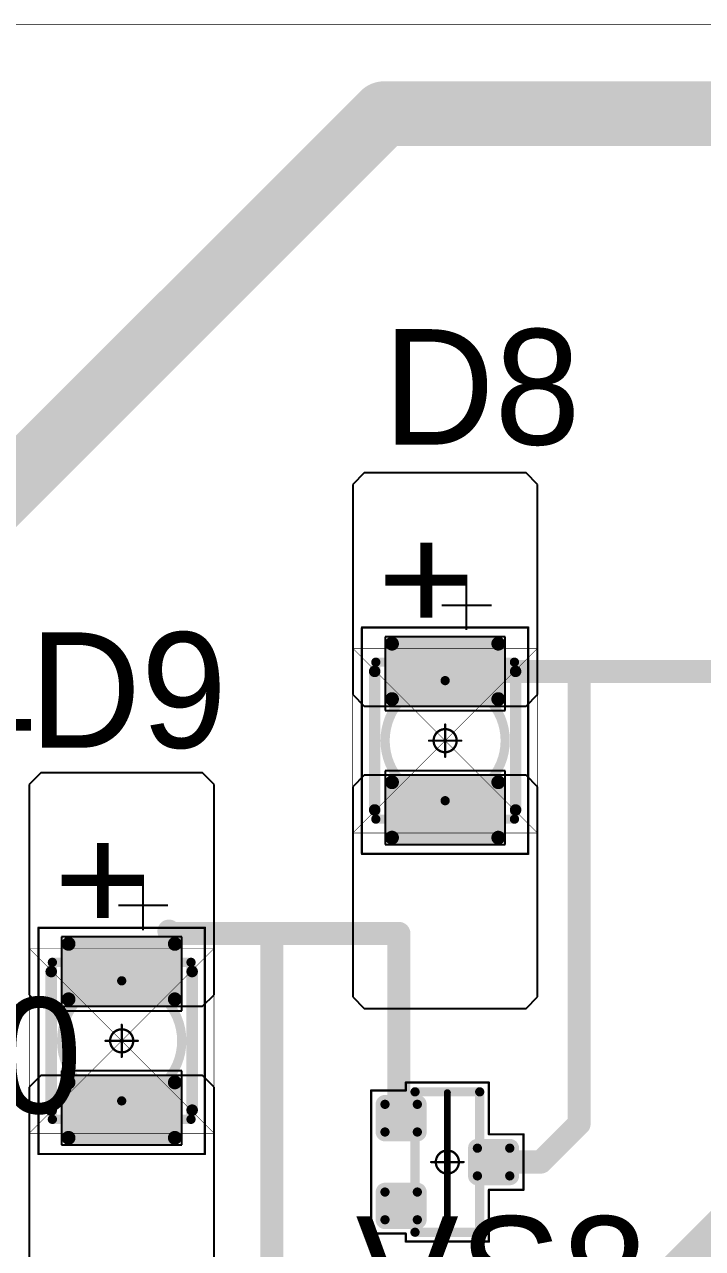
# Model space of a CAD drawing. Header units: millimetres. Extents: x 0 to 273, y 0 to 149.
# Drawn here: x 25.9 to 40.57, y 112 to 138.51 of the extents above; entities that cross this region are included whole.
import ezdxf

# ---------------------------------------------------------------- set-up
doc = ezdxf.new("R2010")
doc.units = ezdxf.units.MM
for name, color, linetype in [('Mechanical13', 56, 'Continuous'), ('Mechanical15', 56, 'Continuous'), ('Mechanical2', 216, 'Continuous'), ('Mechanical3', 76, 'Continuous'), ('TopLayer', 1, 'Continuous'), ('TopOverlay', 2, 'Continuous'), ('TopPaste', 8, 'Continuous'), ('TopSolder', 216, 'Continuous')]:
    doc.layers.add(name, color=color, linetype=linetype)

# ---------------------------------------------------------------- blocks, each defined once
blk = doc.blocks.new('SOT23_62')
at = {"layer": 'Mechanical13', "const_width": 0.2}
for points in [[(-0.7, -1.52), (-0.7, 1.52)], [(-0.7, 1.52), (0.7, 1.52)], [(0.7, -1.52), (0.7, 1.52)], [(-0.7, -1.52), (0.7, -1.52)]]:
    blk.add_lwpolyline(points, dxfattribs=at)
at = {"layer": 'Mechanical13', "const_width": 0.1}
for points in [[(-0.75, 1.52, 1), (-0.65, 1.52, 1)], [(-0.75, 1.52, 1), (-0.65, 1.52, 1)], [(0.65, 1.52, 1), (0.75, 1.52, 1)], [(0.65, 1.52, 1), (0.75, 1.52, 1)], [(-0.75, -1.52, 1), (-0.65, -1.52, 1)], [(-0.75, -1.52, 1), (-0.65, -1.52, 1)], [(0.65, -1.52, 1), (0.75, -1.52, 1)], [(0.65, -1.52, 1), (0.75, -1.52, 1)]]:
    blk.add_lwpolyline(points, format="xyb", close=True, dxfattribs=at)
at = {"layer": 'Mechanical15', "const_width": 0.05}
for points in [[(-0.9, 1.72), (0.9, 1.72)], [(-0.9, 1.55), (-0.9, 1.72)], [(0.9, 0.6), (0.9, 1.72)], [(-1.65, 1.55), (-0.9, 1.55)], [(-1.65, -1.55), (-1.65, 1.55)], [(0.9, 0.6), (1.65, 0.6)], [(1.65, -0.6), (1.65, 0.6)], [(0, -0.35), (0, 0.35)], [(-0.35, 0), (0.35, 0)], [(0.9, -1.72), (0.9, -0.6)], [(0.9, -0.6), (1.65, -0.6)], [(-1.65, -1.55), (-0.9, -1.55)], [(-0.9, -1.72), (-0.9, -1.55)], [(-0.9, -1.72), (0.9, -1.72)]]:
    blk.add_lwpolyline(points, dxfattribs=at)
at = {"layer": 'Mechanical15'}
for points, const_width in [([(-0.913, 1.72, 1), (-0.888, 1.72, 1)], 0.025), ([(-0.913, 1.72, 1), (-0.888, 1.72, 1)], 0.025), ([(0.888, 1.72, 1), (0.913, 1.72, 1)], 0.025), ([(0.888, 1.72, 1), (0.913, 1.72, 1)], 0.025), ([(-1.662, 1.55, 1), (-1.637, 1.55, 1)], 0.025), ([(-1.662, 1.55, 1), (-1.637, 1.55, 1)], 0.025), ([(-0.913, 1.55, 1), (-0.888, 1.55, 1)], 0.025), ([(-0.913, 1.55, 1), (-0.888, 1.55, 1)], 0.025), ([(0.888, 0.6, 1), (0.913, 0.6, 1)], 0.025), ([(0.888, 0.6, 1), (0.913, 0.6, 1)], 0.025), ([(1.637, 0.6, 1), (1.662, 0.6, 1)], 0.025), ([(1.637, 0.6, 1), (1.662, 0.6, 1)], 0.025), ([(0.25, 0, 1), (-0.25, 0, 1)], 0.05), ([(-0.012, 0.35, 1), (0.012, 0.35, 1)], 0.025), ([(-0.362, 0, 1), (-0.337, 0, 1)], 0.025), ([(-0.262, 0, 1), (-0.238, 0, 1)], 0.025), ([(0.238, 0, 1), (0.262, 0, 1)], 0.025), ([(0.337, 0, 1), (0.362, 0, 1)], 0.025), ([(-0.012, -0.35, 1), (0.012, -0.35, 1)], 0.025), ([(0.888, -0.6, 1), (0.913, -0.6, 1)], 0.025), ([(0.888, -0.6, 1), (0.913, -0.6, 1)], 0.025), ([(1.637, -0.6, 1), (1.662, -0.6, 1)], 0.025), ([(1.637, -0.6, 1), (1.662, -0.6, 1)], 0.025), ([(-1.662, -1.55, 1), (-1.637, -1.55, 1)], 0.025), ([(-1.662, -1.55, 1), (-1.637, -1.55, 1)], 0.025), ([(-0.913, -1.55, 1), (-0.888, -1.55, 1)], 0.025), ([(-0.913, -1.55, 1), (-0.888, -1.55, 1)], 0.025), ([(-0.913, -1.72, 1), (-0.888, -1.72, 1)], 0.025), ([(-0.913, -1.72, 1), (-0.888, -1.72, 1)], 0.025), ([(0.888, -1.72, 1), (0.913, -1.72, 1)], 0.025), ([(0.888, -1.72, 1), (0.913, -1.72, 1)], 0.025)]:
    blk.add_lwpolyline(points, format="xyb", close=True, dxfattribs=dict(at, const_width=const_width))
at = {"layer": 'TopLayer', "const_width": 0.1}
for points in [[(-1.4, 1.25, 1), (-1.3, 1.25, 1)], [(-0.7, 1.25, 1), (-0.6, 1.25, 1)], [(-1.4, 0.65, 1), (-1.3, 0.65, 1)], [(-0.7, 0.65, 1), (-0.6, 0.65, 1)], [(0.6, 0.3, 1), (0.7, 0.3, 1)], [(1.3, 0.3, 1), (1.4, 0.3, 1)], [(0.6, -0.3, 1), (0.7, -0.3, 1)], [(1.3, -0.3, 1), (1.4, -0.3, 1)], [(-1.4, -0.65, 1), (-1.3, -0.65, 1)], [(-0.7, -0.65, 1), (-0.6, -0.65, 1)], [(-1.4, -1.25, 1), (-1.3, -1.25, 1)], [(-0.7, -1.25, 1), (-0.6, -1.25, 1)]]:
    blk.add_lwpolyline(points, format="xyb", close=True, dxfattribs=at)
at = {"layer": 'TopLayer'}
for points in [[(-1.35, 1.35), (-1.35, 0.55), (-0.65, 1.35), (-0.65, 0.55)], [(-1.45, 1.25), (-1.45, 0.65), (-0.55, 1.25), (-0.55, 0.65)], [(0.55, 0.3), (0.55, -0.3), (1.45, 0.3), (1.45, -0.3)], [(0.65, 0.4), (0.65, -0.4), (1.35, 0.4), (1.35, -0.4)], [(-1.45, -0.65), (-1.45, -1.25), (-0.55, -0.65), (-0.55, -1.25)], [(-1.35, -0.55), (-1.35, -1.35), (-0.65, -0.55), (-0.65, -1.35)]]:
    blk.add_solid(points, dxfattribs=at)
at = {"layer": 'TopOverlay', "const_width": 0.15}
blk.add_lwpolyline([(0, -1.5), (0, 1.5)], dxfattribs=at)
at = {"layer": 'TopOverlay', "const_width": 0.075}
for points in [[(-0.038, 1.5, 1), (0.038, 1.5, 1)], [(-0.038, -1.5, 1), (0.038, -1.5, 1)]]:
    blk.add_lwpolyline(points, format="xyb", close=True, dxfattribs=at)
at = {"layer": 'TopPaste', "const_width": 0.075}
for points in [[(-1.387, 1.25, 1), (-1.313, 1.25, 1)], [(-0.687, 1.25, 1), (-0.613, 1.25, 1)], [(-1.387, 0.65, 1), (-1.313, 0.65, 1)], [(-0.687, 0.65, 1), (-0.613, 0.65, 1)], [(0.613, 0.3, 1), (0.687, 0.3, 1)], [(1.313, 0.3, 1), (1.387, 0.3, 1)], [(0.613, -0.3, 1), (0.687, -0.3, 1)], [(1.313, -0.3, 1), (1.387, -0.3, 1)], [(-1.387, -0.65, 1), (-1.313, -0.65, 1)], [(-0.687, -0.65, 1), (-0.613, -0.65, 1)], [(-1.387, -1.25, 1), (-1.313, -1.25, 1)], [(-0.687, -1.25, 1), (-0.613, -1.25, 1)]]:
    blk.add_lwpolyline(points, format="xyb", close=True, dxfattribs=at)
at = {"layer": 'TopPaste'}
for points in [[(-1.425, 1.25), (-1.425, 0.65), (-0.575, 1.25), (-0.575, 0.65)], [(-1.35, 1.325), (-1.35, 0.575), (-0.65, 1.325), (-0.65, 0.575)], [(0.575, 0.3), (0.575, -0.3), (1.425, 0.3), (1.425, -0.3)], [(0.65, 0.375), (0.65, -0.375), (1.35, 0.375), (1.35, -0.375)], [(-1.425, -0.65), (-1.425, -1.25), (-0.575, -0.65), (-0.575, -1.25)], [(-1.35, -0.575), (-1.35, -1.325), (-0.65, -0.575), (-0.65, -1.325)]]:
    blk.add_solid(points, dxfattribs=at)
at = {"layer": 'TopSolder', "const_width": 0.202}
for points in [[(-1.451, 1.25, 1), (-1.249, 1.25, 1)], [(-0.751, 1.25, 1), (-0.549, 1.25, 1)], [(-1.451, 0.65, 1), (-1.249, 0.65, 1)], [(-0.751, 0.65, 1), (-0.549, 0.65, 1)], [(0.549, 0.3, 1), (0.751, 0.3, 1)], [(1.249, 0.3, 1), (1.451, 0.3, 1)], [(0.549, -0.3, 1), (0.751, -0.3, 1)], [(1.249, -0.3, 1), (1.451, -0.3, 1)], [(-1.451, -0.65, 1), (-1.249, -0.65, 1)], [(-0.751, -0.65, 1), (-0.549, -0.65, 1)], [(-1.451, -1.25, 1), (-1.249, -1.25, 1)], [(-0.751, -1.25, 1), (-0.549, -1.25, 1)]]:
    blk.add_lwpolyline(points, format="xyb", close=True, dxfattribs=at)
at = {"layer": 'TopSolder'}
for points in [[(-1.35, 1.452), (-1.35, 0.448), (-0.65, 1.452), (-0.65, 0.448)], [(-1.552, 1.25), (-1.552, 0.65), (-0.448, 1.25), (-0.448, 0.65)], [(0.448, 0.3), (0.448, -0.3), (1.552, 0.3), (1.552, -0.3)], [(0.65, 0.502), (0.65, -0.502), (1.35, 0.502), (1.35, -0.502)], [(-1.35, -0.448), (-1.35, -1.452), (-0.65, -0.448), (-0.65, -1.452)], [(-1.552, -0.65), (-1.552, -1.25), (-0.448, -0.65), (-0.448, -1.25)]]:
    blk.add_solid(points, dxfattribs=at)
blk = doc.blocks.new('T66G_146')
at = {"layer": 'Mechanical13'}
for p, q in [((2.936, 0.071), (2.936, -1)), ((2.4, -0.464), (3.471, -0.464))]:
    blk.add_line(p, q, dxfattribs=at)
at = {"layer": 'Mechanical13', "const_width": 0.2}
for points in [[(-1.7, 1.5), (1.7, 1.5)], [(-1.7, 1.5), (-1.7, -1.5)], [(1.7, 1.5), (1.7, -1.5)], [(-1.7, -1.5), (1.7, -1.5)]]:
    blk.add_lwpolyline(points, dxfattribs=at)
at = {"layer": 'Mechanical13'}
for points, const_width in [([(-1.75, 1.5, 1), (-1.65, 1.5, 1)], 0.1), ([(-1.75, 1.5, 1), (-1.65, 1.5, 1)], 0.1), ([(1.65, 1.5, 1), (1.75, 1.5, 1)], 0.1), ([(1.65, 1.5, 1), (1.75, 1.5, 1)], 0.1), ([(1.3, 0, 1), (-1.3, 0, 1)], 0.2), ([(-1.35, 0, 1), (-1.25, 0, 1)], 0.1), ([(1.25, 0, 1), (1.35, 0, 1)], 0.1), ([(-1.75, -1.5, 1), (-1.65, -1.5, 1)], 0.1), ([(-1.75, -1.5, 1), (-1.65, -1.5, 1)], 0.1), ([(1.65, -1.5, 1), (1.75, -1.5, 1)], 0.1), ([(1.65, -1.5, 1), (1.75, -1.5, 1)], 0.1)]:
    blk.add_lwpolyline(points, format="xyb", close=True, dxfattribs=dict(at, const_width=const_width))
at = {"layer": 'Mechanical15', "const_width": 0.05}
for points in [[(-2.45, 1.8), (-2.45, -1.8)], [(-2.45, 1.8), (2.45, 1.8)], [(2.45, 1.8), (2.45, -1.8)], [(0, 0.35), (0, -0.35)], [(-0.35, 0), (0.35, 0)], [(-2.45, -1.8), (2.45, -1.8)]]:
    blk.add_lwpolyline(points, dxfattribs=at)
at = {"layer": 'Mechanical15'}
for points, const_width in [([(-2.462, 1.8, 1), (-2.438, 1.8, 1)], 0.025), ([(-2.462, 1.8, 1), (-2.438, 1.8, 1)], 0.025), ([(2.438, 1.8, 1), (2.462, 1.8, 1)], 0.025), ([(2.438, 1.8, 1), (2.462, 1.8, 1)], 0.025), ([(0.25, 0, 1), (-0.25, 0, 1)], 0.05), ([(-0.012, 0.35, 1), (0.012, 0.35, 1)], 0.025), ([(-0.362, 0, 1), (-0.337, 0, 1)], 0.025), ([(-0.262, 0, 1), (-0.238, 0, 1)], 0.025), ([(0.238, 0, 1), (0.262, 0, 1)], 0.025), ([(0.337, 0, 1), (0.362, 0, 1)], 0.025), ([(-0.012, -0.35, 1), (0.012, -0.35, 1)], 0.025), ([(-2.462, -1.8, 1), (-2.438, -1.8, 1)], 0.025), ([(-2.462, -1.8, 1), (-2.438, -1.8, 1)], 0.025), ([(2.438, -1.8, 1), (2.462, -1.8, 1)], 0.025), ([(2.438, -1.8, 1), (2.462, -1.8, 1)], 0.025)]:
    blk.add_lwpolyline(points, format="xyb", close=True, dxfattribs=dict(at, const_width=const_width))
at = {"layer": 'TopLayer'}
for p, q in [((-5.55, 2), (-5.8, 1.75)), ((-1, 2), (-5.55, 2)), ((-0.75, 1.75), (-1, 2)), ((1, 2), (0.75, 1.75)), ((5.55, 2), (1, 2)), ((5.8, 1.75), (5.55, 2)), ((-5.8, 1.75), (-5.8, -1.75)), ((-0.75, -1.75), (-0.75, 1.75)), ((0.75, 1.75), (0.75, -1.75)), ((5.8, -1.75), (5.8, 1.75)), ((-5.8, -1.75), (-5.55, -2)), ((-1, -2), (-0.75, -1.75)), ((0.75, -1.75), (1, -2)), ((5.55, -2), (5.8, -1.75)), ((-5.55, -2), (-1, -2)), ((1, -2), (5.55, -2))]:
    blk.add_line(p, q, dxfattribs=at)
at = {"layer": 'TopLayer', "const_width": 0.15}
for points in [[(-2.175, 1.15, 1), (-2.025, 1.15, 1)], [(-0.975, 1.15, 1), (-0.825, 1.15, 1)], [(0.825, 1.15, 1), (0.975, 1.15, 1)], [(2.025, 1.15, 1), (2.175, 1.15, 1)], [(-2.175, -1.15, 1), (-2.025, -1.15, 1)], [(-0.975, -1.15, 1), (-0.825, -1.15, 1)], [(0.825, -1.15, 1), (0.975, -1.15, 1)], [(2.025, -1.15, 1), (2.175, -1.15, 1)]]:
    blk.add_lwpolyline(points, format="xyb", close=True, dxfattribs=at)
at = {"layer": 'TopLayer'}
for points in [[(-0.75, 1.15), (-2.25, 1.15), (-0.75, -1.15), (-2.25, -1.15)], [(-0.9, 1.3), (-2.1, 1.3), (-0.9, -1.3), (-2.1, -1.3)], [(2.25, 1.15), (0.75, 1.15), (2.25, -1.15), (0.75, -1.15)], [(2.1, 1.3), (0.9, 1.3), (2.1, -1.3), (0.9, -1.3)]]:
    blk.add_solid(points, dxfattribs=at)
at = {"layer": 'TopOverlay', "const_width": 0.25}
for points in [[(-1.5, 1.525), (1.5, 1.525)], [(-1.5, -1.525), (1.5, -1.525)]]:
    blk.add_lwpolyline(points, dxfattribs=at)
at = {"layer": 'TopOverlay', "const_width": 0.125}
for points in [[(-1.562, 1.525, 1), (-1.438, 1.525, 1)], [(1.438, 1.525, 1), (1.562, 1.525, 1)], [(-1.562, -1.525, 1), (-1.438, -1.525, 1)], [(1.438, -1.525, 1), (1.562, -1.525, 1)]]:
    blk.add_lwpolyline(points, format="xyb", close=True, dxfattribs=at)
at = {"layer": 'TopPaste', "const_width": 0.125}
for points in [[(-2.162, 1.15, 1), (-2.037, 1.15, 1)], [(-0.962, 1.15, 1), (-0.838, 1.15, 1)], [(0.838, 1.15, 1), (0.962, 1.15, 1)], [(2.037, 1.15, 1), (2.162, 1.15, 1)], [(-2.162, -1.15, 1), (-2.037, -1.15, 1)], [(-0.962, -1.15, 1), (-0.838, -1.15, 1)], [(0.838, -1.15, 1), (0.962, -1.15, 1)], [(2.037, -1.15, 1), (2.162, -1.15, 1)]]:
    blk.add_lwpolyline(points, format="xyb", close=True, dxfattribs=at)
at = {"layer": 'TopPaste'}
for points in [[(-0.775, 1.15), (-2.225, 1.15), (-0.775, -1.15), (-2.225, -1.15)], [(-0.9, 1.275), (-2.1, 1.275), (-0.9, -1.275), (-2.1, -1.275)], [(2.225, 1.15), (0.775, 1.15), (2.225, -1.15), (0.775, -1.15)], [(2.1, 1.275), (0.9, 1.275), (2.1, -1.275), (0.9, -1.275)]]:
    blk.add_solid(points, dxfattribs=at)
at = {"layer": 'TopSolder'}
for p, q in [((-2.25, 1.3), (-2.25, -1.3)), ((-0.65, 1.3), (-2.25, 1.3)), ((-0.65, -1.3), (-0.65, 1.3)), ((0.65, 1.3), (0.65, -1.3)), ((2.25, 1.3), (0.65, 1.3)), ((2.25, -1.3), (2.25, 1.3)), ((-2.25, -1.3), (-0.65, -1.3)), ((0.65, -1.3), (2.25, -1.3))]:
    blk.add_line(p, q, dxfattribs=at)
at = {"layer": 'TopOverlay'}
blk.add_text('+', height=2.5, dxfattribs=at).set_placement((2.5, -0.8))
blk = doc.blocks.new('T66G_147')
at = {"layer": 'Mechanical13'}
for p, q in [((2.936, 0.071), (2.936, -1)), ((2.4, -0.464), (3.471, -0.464))]:
    blk.add_line(p, q, dxfattribs=at)
at = {"layer": 'Mechanical13', "const_width": 0.2}
for points in [[(-1.7, 1.5), (-1.7, -1.5)], [(-1.7, 1.5), (1.7, 1.5)], [(1.7, 1.5), (1.7, -1.5)], [(-1.7, -1.5), (1.7, -1.5)]]:
    blk.add_lwpolyline(points, dxfattribs=at)
at = {"layer": 'Mechanical13'}
for points, const_width in [([(-1.75, 1.5, 1), (-1.65, 1.5, 1)], 0.1), ([(-1.75, 1.5, 1), (-1.65, 1.5, 1)], 0.1), ([(1.65, 1.5, 1), (1.75, 1.5, 1)], 0.1), ([(1.65, 1.5, 1), (1.75, 1.5, 1)], 0.1), ([(1.3, 0, 1), (-1.3, 0, 1)], 0.2), ([(-1.35, 0, 1), (-1.25, 0, 1)], 0.1), ([(1.25, 0, 1), (1.35, 0, 1)], 0.1), ([(-1.75, -1.5, 1), (-1.65, -1.5, 1)], 0.1), ([(-1.75, -1.5, 1), (-1.65, -1.5, 1)], 0.1), ([(1.65, -1.5, 1), (1.75, -1.5, 1)], 0.1), ([(1.65, -1.5, 1), (1.75, -1.5, 1)], 0.1)]:
    blk.add_lwpolyline(points, format="xyb", close=True, dxfattribs=dict(at, const_width=const_width))
at = {"layer": 'Mechanical15', "const_width": 0.05}
for points in [[(-2.45, 1.8), (2.45, 1.8)], [(-2.45, 1.8), (-2.45, -1.8)], [(2.45, 1.8), (2.45, -1.8)], [(0, 0.35), (0, -0.35)], [(-0.35, 0), (0.35, 0)], [(-2.45, -1.8), (2.45, -1.8)]]:
    blk.add_lwpolyline(points, dxfattribs=at)
at = {"layer": 'Mechanical15'}
for points, const_width in [([(-2.462, 1.8, 1), (-2.438, 1.8, 1)], 0.025), ([(-2.462, 1.8, 1), (-2.438, 1.8, 1)], 0.025), ([(2.438, 1.8, 1), (2.462, 1.8, 1)], 0.025), ([(2.438, 1.8, 1), (2.462, 1.8, 1)], 0.025), ([(0.25, 0, 1), (-0.25, 0, 1)], 0.05), ([(-0.012, 0.35, 1), (0.012, 0.35, 1)], 0.025), ([(-0.362, 0, 1), (-0.337, 0, 1)], 0.025), ([(-0.262, 0, 1), (-0.238, 0, 1)], 0.025), ([(0.238, 0, 1), (0.262, 0, 1)], 0.025), ([(0.337, 0, 1), (0.362, 0, 1)], 0.025), ([(-0.012, -0.35, 1), (0.012, -0.35, 1)], 0.025), ([(-2.462, -1.8, 1), (-2.438, -1.8, 1)], 0.025), ([(-2.462, -1.8, 1), (-2.438, -1.8, 1)], 0.025), ([(2.438, -1.8, 1), (2.462, -1.8, 1)], 0.025), ([(2.438, -1.8, 1), (2.462, -1.8, 1)], 0.025)]:
    blk.add_lwpolyline(points, format="xyb", close=True, dxfattribs=dict(at, const_width=const_width))
at = {"layer": 'TopLayer'}
for p, q in [((-5.55, 2), (-5.8, 1.75)), ((-1, 2), (-5.55, 2)), ((-0.75, 1.75), (-1, 2)), ((1, 2), (0.75, 1.75)), ((5.55, 2), (1, 2)), ((5.8, 1.75), (5.55, 2)), ((-5.8, 1.75), (-5.8, -1.75)), ((-0.75, -1.75), (-0.75, 1.75)), ((0.75, 1.75), (0.75, -1.75)), ((5.8, -1.75), (5.8, 1.75)), ((-5.8, -1.75), (-5.55, -2)), ((-1, -2), (-0.75, -1.75)), ((0.75, -1.75), (1, -2)), ((5.55, -2), (5.8, -1.75)), ((-5.55, -2), (-1, -2)), ((1, -2), (5.55, -2))]:
    blk.add_line(p, q, dxfattribs=at)
at = {"layer": 'TopLayer', "const_width": 0.15}
for points in [[(-2.175, 1.15, 1), (-2.025, 1.15, 1)], [(-0.975, 1.15, 1), (-0.825, 1.15, 1)], [(0.825, 1.15, 1), (0.975, 1.15, 1)], [(2.025, 1.15, 1), (2.175, 1.15, 1)], [(-2.175, -1.15, 1), (-2.025, -1.15, 1)], [(-0.975, -1.15, 1), (-0.825, -1.15, 1)], [(0.825, -1.15, 1), (0.975, -1.15, 1)], [(2.025, -1.15, 1), (2.175, -1.15, 1)]]:
    blk.add_lwpolyline(points, format="xyb", close=True, dxfattribs=at)
at = {"layer": 'TopLayer'}
for points in [[(-0.75, 1.15), (-2.25, 1.15), (-0.75, -1.15), (-2.25, -1.15)], [(-0.9, 1.3), (-2.1, 1.3), (-0.9, -1.3), (-2.1, -1.3)], [(2.25, 1.15), (0.75, 1.15), (2.25, -1.15), (0.75, -1.15)], [(2.1, 1.3), (0.9, 1.3), (2.1, -1.3), (0.9, -1.3)]]:
    blk.add_solid(points, dxfattribs=at)
at = {"layer": 'TopOverlay', "const_width": 0.25}
for points in [[(-1.5, 1.525), (1.5, 1.525)], [(-1.5, -1.525), (1.5, -1.525)]]:
    blk.add_lwpolyline(points, dxfattribs=at)
at = {"layer": 'TopOverlay', "const_width": 0.125}
for points in [[(-1.562, 1.525, 1), (-1.438, 1.525, 1)], [(1.438, 1.525, 1), (1.562, 1.525, 1)], [(-1.562, -1.525, 1), (-1.438, -1.525, 1)], [(1.438, -1.525, 1), (1.562, -1.525, 1)]]:
    blk.add_lwpolyline(points, format="xyb", close=True, dxfattribs=at)
at = {"layer": 'TopPaste', "const_width": 0.125}
for points in [[(-2.162, 1.15, 1), (-2.037, 1.15, 1)], [(-0.962, 1.15, 1), (-0.838, 1.15, 1)], [(0.838, 1.15, 1), (0.962, 1.15, 1)], [(2.037, 1.15, 1), (2.162, 1.15, 1)], [(-2.162, -1.15, 1), (-2.037, -1.15, 1)], [(-0.962, -1.15, 1), (-0.838, -1.15, 1)], [(0.838, -1.15, 1), (0.962, -1.15, 1)], [(2.037, -1.15, 1), (2.162, -1.15, 1)]]:
    blk.add_lwpolyline(points, format="xyb", close=True, dxfattribs=at)
at = {"layer": 'TopPaste'}
for points in [[(-0.775, 1.15), (-2.225, 1.15), (-0.775, -1.15), (-2.225, -1.15)], [(-0.9, 1.275), (-2.1, 1.275), (-0.9, -1.275), (-2.1, -1.275)], [(2.225, 1.15), (0.775, 1.15), (2.225, -1.15), (0.775, -1.15)], [(2.1, 1.275), (0.9, 1.275), (2.1, -1.275), (0.9, -1.275)]]:
    blk.add_solid(points, dxfattribs=at)
at = {"layer": 'TopSolder'}
for p, q in [((-2.25, 1.3), (-2.25, -1.3)), ((-0.65, 1.3), (-2.25, 1.3)), ((-0.65, -1.3), (-0.65, 1.3)), ((0.65, 1.3), (0.65, -1.3)), ((2.25, 1.3), (0.65, 1.3)), ((2.25, -1.3), (2.25, 1.3)), ((-2.25, -1.3), (-0.65, -1.3)), ((0.65, -1.3), (2.25, -1.3))]:
    blk.add_line(p, q, dxfattribs=at)
at = {"layer": 'TopOverlay'}
blk.add_text('+', height=2.5, dxfattribs=at).set_placement((2.5, -0.8))

msp = doc.modelspace()

# ---------------------------------------------------------------- linework, layer by layer
at = {"layer": 'Mechanical2'}
for points, const_width in [([(25.002, 138.499), (72.502, 138.499)], 0.0127), ([(33.002, 120.999), (33.002, 124.999)], 0.0127), ([(33.002, 124.999), (37.002, 124.999)], 0.0127), ([(33.002, 124.999), (37.002, 120.999)], 0.01), ([(33.002, 120.999), (37.002, 124.999)], 0.01), ([(37.002, 120.999), (37.002, 124.999)], 0.0127), ([(33.002, 120.999), (37.002, 120.999)], 0.0127), ([(26.002, 114.499), (26.002, 118.499)], 0.0127), ([(26.002, 118.499), (30.002, 118.499)], 0.0127), ([(26.002, 118.499), (30.002, 114.499)], 0.01), ([(26.002, 114.499), (30.002, 118.499)], 0.01), ([(30.002, 114.499), (30.002, 118.499)], 0.0127), ([(26.002, 114.499), (30.002, 114.499)], 0.0127)]:
    msp.add_lwpolyline(points, dxfattribs=dict(at, const_width=const_width))
for points, const_width in [([(32.999, 124.999, 1), (33.005, 124.999, 1)], 0.00635), ([(32.999, 124.999, 1), (33.005, 124.999, 1)], 0.00635), ([(32.999, 124.999, 1), (33.004, 124.999, 1)], 0.005), ([(36.999, 124.999, 1), (37.005, 124.999, 1)], 0.00635), ([(36.999, 124.999, 1), (37.005, 124.999, 1)], 0.00635), ([(36.999, 124.999, 1), (37.004, 124.999, 1)], 0.005), ([(32.999, 120.999, 1), (33.005, 120.999, 1)], 0.00635), ([(32.999, 120.999, 1), (33.005, 120.999, 1)], 0.00635), ([(32.999, 120.999, 1), (33.004, 120.999, 1)], 0.005), ([(36.999, 120.999, 1), (37.005, 120.999, 1)], 0.00635), ([(36.999, 120.999, 1), (37.005, 120.999, 1)], 0.00635), ([(36.999, 120.999, 1), (37.004, 120.999, 1)], 0.005), ([(25.999, 118.499, 1), (26.005, 118.499, 1)], 0.00635), ([(25.999, 118.499, 1), (26.005, 118.499, 1)], 0.00635), ([(25.999, 118.499, 1), (26.004, 118.499, 1)], 0.005), ([(29.999, 118.499, 1), (30.005, 118.499, 1)], 0.00635), ([(29.999, 118.499, 1), (30.005, 118.499, 1)], 0.00635), ([(29.999, 118.499, 1), (30.004, 118.499, 1)], 0.005), ([(25.999, 114.499, 1), (26.005, 114.499, 1)], 0.00635), ([(25.999, 114.499, 1), (26.005, 114.499, 1)], 0.00635), ([(25.999, 114.499, 1), (26.004, 114.499, 1)], 0.005), ([(29.999, 114.499, 1), (30.005, 114.499, 1)], 0.00635), ([(29.999, 114.499, 1), (30.005, 114.499, 1)], 0.00635), ([(29.999, 114.499, 1), (30.004, 114.499, 1)], 0.005)]:
    msp.add_lwpolyline(points, format="xyb", close=True, dxfattribs=dict(at, const_width=const_width))
at = {"layer": 'Mechanical3', "const_width": 0.0127}
msp.add_lwpolyline([(25, 138.5), (72.5, 138.5)], dxfattribs=at)
at = {"layer": 'TopLayer'}
for points, const_width in [([(10.175, 113.075), (33.675, 136.575)], 1.4), ([(33.675, 136.575), (47.475, 136.575)], 1.4), ([(35.002, 124.499), (37.9, 124.499)], 0.5), ([(37.9, 114.7), (37.9, 124.499)], 0.5), ([(37.9, 124.499), (41.149, 124.499)], 0.5), ([(31.838, 102.912), (47.5, 118.575)], 1.4), ([(29.025, 118.875), (29.075, 118.825)], 0.5), ([(29.075, 118.825), (31.225, 118.825)], 0.5), ([(31.225, 118.825), (31.25, 118.8)], 0.5), ([(31.225, 118.825), (34, 118.825)], 0.5), ([(31.25, 108.225), (31.25, 118.8)], 0.5), ([(34, 114.875), (34, 118.825)], 0.5), ([(34, 114.875), (34.05, 114.825)], 0.5), ([(37.075, 113.875), (37.9, 114.7)], 0.5), ([(36.05, 113.875), (37.075, 113.875)], 0.5)]:
    msp.add_lwpolyline(points, dxfattribs=dict(at, const_width=const_width))
for points, const_width in [([(33.325, 136.575, 1), (34.025, 136.575, 1)], 0.7), ([(33.325, 136.575, 1), (34.025, 136.575, 1)], 0.7), ([(34.877, 124.499, 1), (35.127, 124.499, 1)], 0.25), ([(37.775, 124.499, 1), (38.025, 124.499, 1)], 0.25), ([(37.775, 124.499, 1), (38.025, 124.499, 1)], 0.25), ([(37.775, 124.499, 1), (38.025, 124.499, 1)], 0.25), ([(28.9, 118.875, 1), (29.15, 118.875, 1)], 0.25), ([(28.95, 118.825, 1), (29.2, 118.825, 1)], 0.25), ([(28.95, 118.825, 1), (29.2, 118.825, 1)], 0.25), ([(31.1, 118.825, 1), (31.35, 118.825, 1)], 0.25), ([(31.1, 118.825, 1), (31.35, 118.825, 1)], 0.25), ([(31.1, 118.825, 1), (31.35, 118.825, 1)], 0.25), ([(31.125, 118.8, 1), (31.375, 118.8, 1)], 0.25), ([(31.125, 118.8, 1), (31.375, 118.8, 1)], 0.25), ([(33.875, 118.825, 1), (34.125, 118.825, 1)], 0.25), ([(33.875, 118.825, 1), (34.125, 118.825, 1)], 0.25), ([(33.875, 114.875, 1), (34.125, 114.875, 1)], 0.25), ([(33.875, 114.875, 1), (34.125, 114.875, 1)], 0.25), ([(33.925, 114.825, 1), (34.175, 114.825, 1)], 0.25), ([(37.775, 114.7, 1), (38.025, 114.7, 1)], 0.25), ([(37.775, 114.7, 1), (38.025, 114.7, 1)], 0.25), ([(35.925, 113.875, 1), (36.175, 113.875, 1)], 0.25), ([(36.95, 113.875, 1), (37.2, 113.875, 1)], 0.25), ([(36.95, 113.875, 1), (37.2, 113.875, 1)], 0.25)]:
    msp.add_lwpolyline(points, format="xyb", close=True, dxfattribs=dict(at, const_width=const_width))

# ---------------------------------------------------------------- block references
at = {"rotation": 90}
for name, p in [('T66G_147', (35.002, 122.999)), ('T66G_146', (28.002, 116.499))]:
    msp.add_blockref(name, p, dxfattribs=at)
msp.add_blockref('SOT23_62', (35.05, 113.875))

# ---------------------------------------------------------------- texts
at = {"layer": 'TopOverlay'}
for s, p in [('D8', (33.657, 129.41)), ('D9', (26.006, 122.845)), ('R4', (21.862, 122.649)), ('D10', (21.013, 114.935)), ('VS8', (33.066, 110.199))]:
    msp.add_text(s, height=2.5, dxfattribs=at).set_placement(p)

doc.saveas('drawing.dxf')
